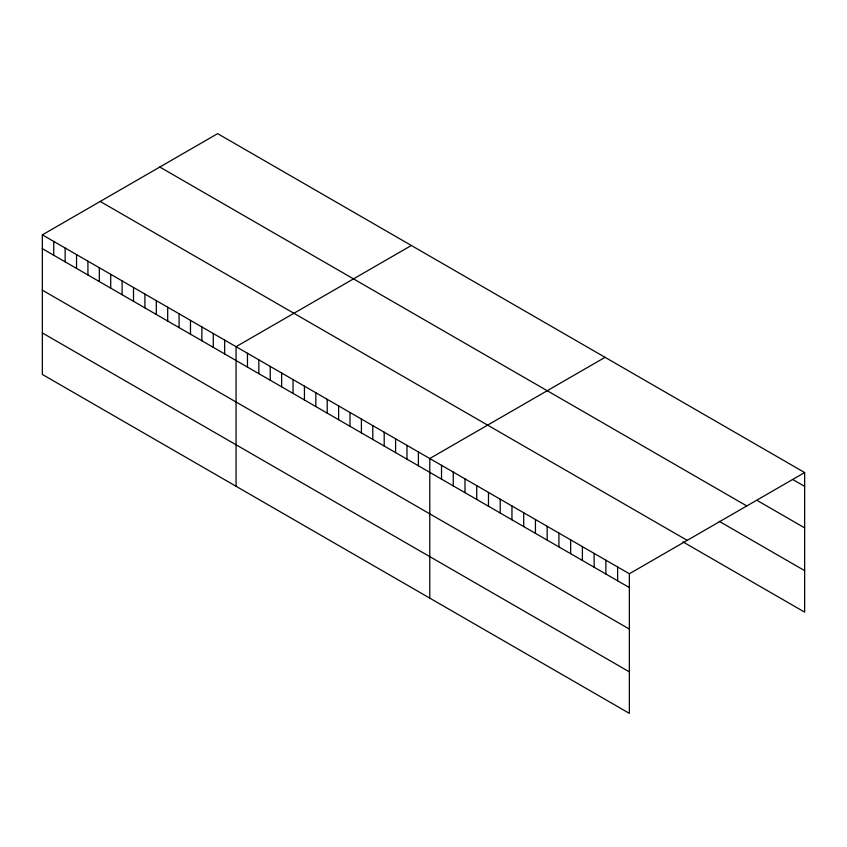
<?xml version="1.0" encoding="UTF-8"?>
<svg xmlns="http://www.w3.org/2000/svg" width="847" height="847" viewBox="0 0 847 847"><rect width="100%" height="100%" fill="white"/><g stroke="black" fill="none" stroke-linecap="round" stroke-linejoin="round"><path stroke-width="1.27" d="M42.35 234.852L629.363 573.758L629.363 713.354L42.35 374.448L42.35 234.852L217.637 133.646L804.65 472.552L804.65 612.148L682.978 541.9M411.356 245.482L236.059 346.688L236.059 486.284M605.065 357.328L429.778 458.523L429.778 598.13M629.363 573.758L804.65 472.552M792.908 479.593L804.65 486.369M757.694 500.768L804.65 527.882M159.797 167.039L746.8 505.955M719.262 521.35L804.65 570.645M100.2 201.448L687.203 540.354M42.35 248.669L629.363 587.574M42.35 290.172L629.363 629.077M42.35 332.945L629.363 671.851M617.622 566.982L617.622 580.798M605.88 560.195L605.88 574.022M594.139 553.419L594.139 567.246M582.397 546.643L582.397 560.46M570.656 539.867L570.656 553.684M558.914 533.091L558.914 546.908M547.173 526.305L547.173 540.132M535.442 519.529L535.442 533.356M523.7 512.753L523.7 526.569M511.959 505.977L511.959 519.793M500.217 499.201L500.217 513.017M488.475 492.414L488.475 506.241M476.734 485.638L476.734 499.465M464.992 478.862L464.992 492.679M453.261 472.086L453.261 485.903M441.52 465.31L441.52 479.127M418.386 451.949L418.386 465.765M406.983 445.374L406.983 459.19M395.591 438.788L395.591 452.616M384.199 432.214L384.199 446.03M372.796 425.639L372.796 439.455M361.404 419.053L361.404 432.87M350.012 412.478L350.012 426.295M338.62 405.893L338.62 419.72M327.217 399.318L327.217 413.135M315.825 392.743L315.825 406.56M304.433 386.158L304.433 399.985M293.041 379.583L293.041 393.4M281.638 373.008L281.638 386.825M270.246 366.423L270.246 380.25M258.854 359.848L258.854 373.665M247.462 353.273L247.462 367.09M224.667 340.113L224.667 353.93M213.275 333.527L213.275 347.355M201.882 326.953L201.882 340.769M190.48 320.378L190.48 334.194M179.088 313.792L179.088 327.62M167.695 307.217L167.695 321.034M156.303 300.643L156.303 314.459M144.901 294.057L144.901 307.874M133.508 287.482L133.508 301.299M122.116 280.897L122.116 294.724M110.724 274.322L110.724 288.139M99.321 267.747L99.321 281.564M87.929 261.162L87.929 274.989M76.537 254.587L76.537 268.404M65.145 248.012L65.145 261.829M53.742 241.427L53.742 255.243"/></g></svg>
